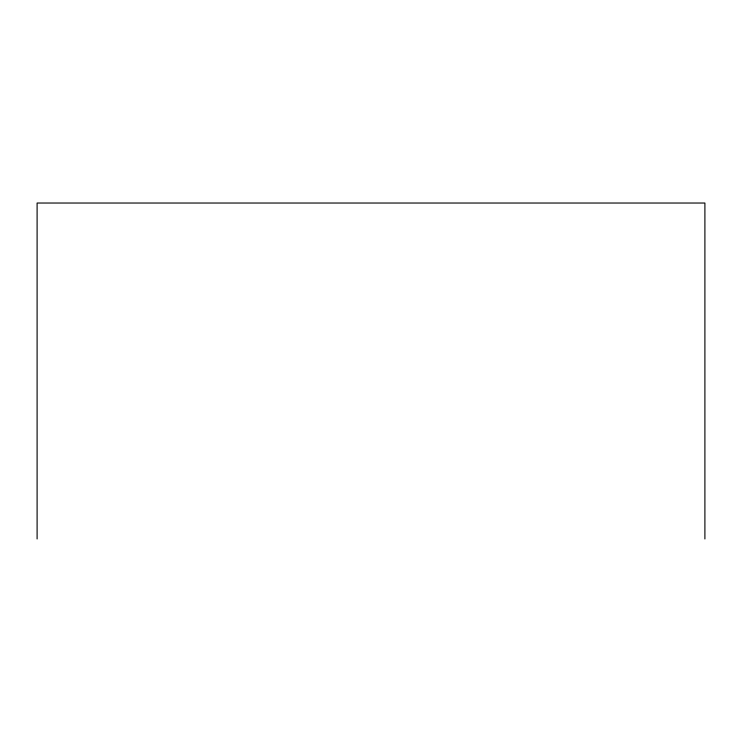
<?xml version="1.0" encoding="UTF-8"?>
<svg xmlns="http://www.w3.org/2000/svg" width="742" height="742" viewBox="0 0 742 742"><rect width="100%" height="100%" fill="white"/><g stroke="black" fill="none" stroke-linecap="round" stroke-linejoin="round"><path stroke-width="1.11" d="M704.9 538.97L704.9 203.03L37.1 203.03L37.1 538.97"/></g></svg>
